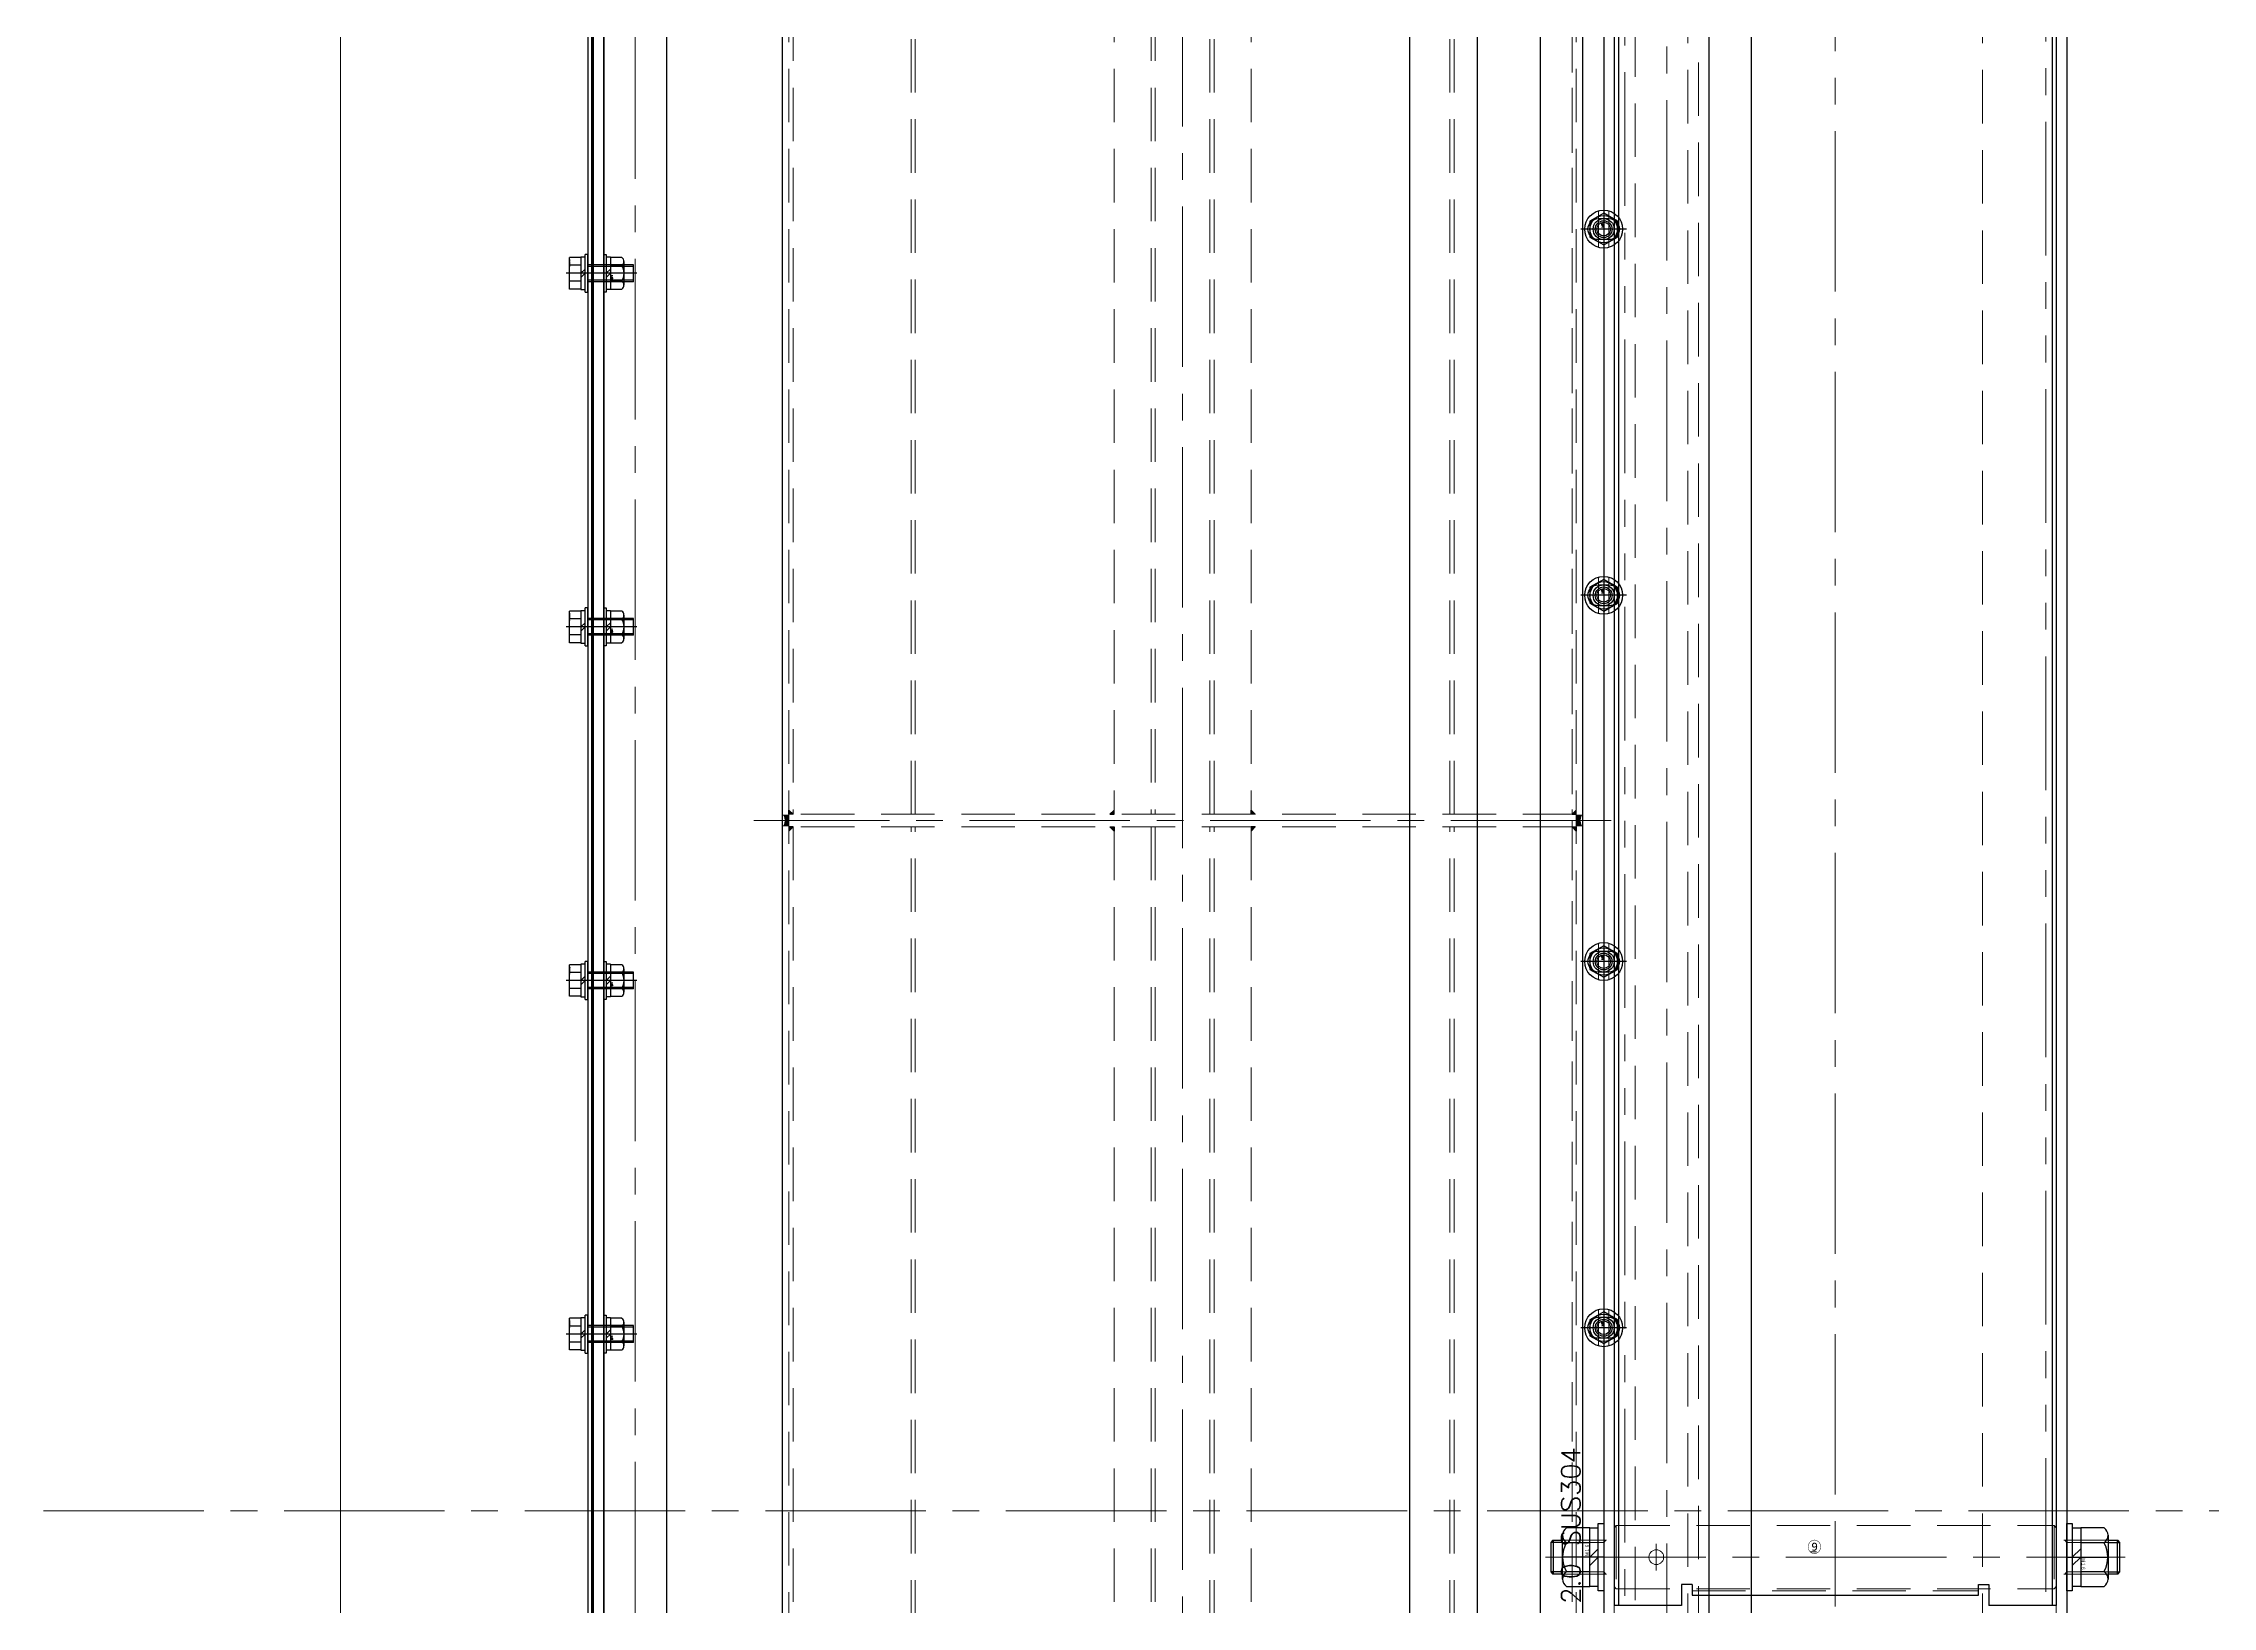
# Model space of a CAD drawing. Header units: millimetres. Extents: x -8731 to 85711, y -14522 to 31379.
# Drawn here: x 28187 to 29218, y 20847 to 21590 of the extents above; entities that cross this region are included whole.
import ezdxf

# ---------------------------------------------------------------- set-up
doc = ezdxf.new("R2010")
doc.units = ezdxf.units.MM
doc.header["$LTSCALE"] = 4
for name, pattern in [('CENTER2', [28.575, 19.05, -3.175, 3.175, -3.175]), ('HIDDEN', [9.525, 6.35, -3.175]), ('PHANTOM2', [31.75, 15.875, -3.175, 3.175, -3.175, 3.175, -3.175])]:
    doc.linetypes.add(name, pattern=pattern)
for name, color, linetype, lineweight in [('04_HIDDEN', 2, 'HIDDEN', 13), ('05_CENTER', 4, 'CENTER2', 13), ('06_PHANTOM', 2, 'PHANTOM2', 13)]:
    doc.layers.add(name, color=color, linetype=linetype, lineweight=lineweight)
doc.layers.add('10_DRAFT', color=8, linetype='Continuous', lineweight=0, plot=False)
doc.styles.add('KANJI0', font='txt.shx', dxfattribs={"width": 0.9, "height": 30, "bigfont": 'bigfont'})
doc.styles.add('KSS_TXT', font='txt.shx', dxfattribs={"bigfont": 'extfont2.shx'})
doc.styles.add('KSS_TXT_L', font='txt.shx', dxfattribs={"height": 9, "bigfont": 'extfont2.shx'})

# ---------------------------------------------------------------- blocks, each defined once
blk = doc.blocks.new('A$C35A251B1_1_1_1')
at = {"color": 0}
blk.add_lwpolyline([(-945, 0.3), (-945, 0), (945, 0), (945, 0.3)], close=True, dxfattribs=at)
at = {"layer": '10_DRAFT'}
for p, q in [((-588, 0), (-588, 0.3)), ((-420, 0), (-420, 0.3)), ((-252, 0), (-252, 0.3)), ((-84, 0), (-84, 0.3))]:
    blk.add_line(p, q, dxfattribs=at)
blk = doc.blocks.new('A$C39886CB1_1_1_1')
at = {"color": 0}
for points in [[(-945, 0), (945, 0), (945, -5), (-945, -5)], [(-1073, -5), (1073, -5), (1075, -7), (1075, -33), (1073, -35), (-1073, -35), (-1075, -33), (-1075, -7)]]:
    blk.add_lwpolyline(points, close=True, dxfattribs=at)
at = {"layer": '05_CENTER'}
for p, q in [((-588, -9.2), (-588, 3.9)), ((-420, -9.2), (-420, 3.9)), ((-252, -9.2), (-252, 3.9)), ((-84, -9.2), (-84, 3.9)), ((1081.6, -20), (-1081, -20))]:
    blk.add_line(p, q, dxfattribs=at)
at = {"layer": '10_DRAFT'}
blk.add_line((0, -35), (0, 0), dxfattribs=at)
blk = doc.blocks.new('A$C1204623A_1_1_1')
at = {"color": 0}
blk.add_lwpolyline([(945, -2), (945, 0), (-945, 0), (-945, -2)], close=True, dxfattribs=at)
at = {"layer": '05_CENTER'}
for p, q in [((-588, 2.6), (-588, -4.7)), ((-420, 2.6), (-420, -4.7)), ((-252, 2.6), (-252, -4.7)), ((-84, 2.6), (-84, -4.7))]:
    blk.add_line(p, q, dxfattribs=at)
blk = doc.blocks.new('A$C46CB4146_1_1_1')
at = {"color": 0}
for p, q in [((-9, 1.2), (9, 1.2)), ((-9, 1.2), (-9, 0)), ((-7.7, 3.2), (-7.7, 1.2)), ((7.7, 3.2), (-7.7, 3.2)), ((-7.5, 8.7), (7.5, 8.7)), ((-7.5, 3.2), (-7.5, 8.7)), ((-3.8, 3.2), (-3.8, 8.7)), ((0, 1.2), (-2, 3.2)), ((0, 3.2), (2, 1.2)), ((3.8, 3.2), (3.8, 8.7)), ((7.5, 3.2), (7.5, 8.7)), ((7.7, 1.2), (7.7, 3.2)), ((9, 0), (9, 1.2)), ((-9, 0), (9, 0))]:
    blk.add_line(p, q, dxfattribs=at)
at = {"color": 0, "linetype": 'CENTER2'}
blk.add_line((0, -23.3), (0, 10.2), dxfattribs=at)
at = {"color": 0, "linetype": 'HIDDEN'}
for p, q in [((-4, -21.8), (-4, 0)), ((-3.3, -21.8), (-3.3, 0)), ((3.3, -21.8), (3.3, 0)), ((4, -21.8), (4, 0)), ((-4, -21.8), (4, -21.8))]:
    blk.add_line(p, q, dxfattribs=at)
at = {"layer": '10_DRAFT', "style": 'KSS_TXT_L'}
blk.add_text('BT-M8x25L,SW,PW', height=0.3, dxfattribs=at).set_placement((3, 8.4))
blk = doc.blocks.new('M8Nza_1_1_1')
at = {"color": 0}
for p, q in [((-7.7, 3.2), (7.7, 3.2)), ((-7.7, 3.2), (-7.7, 1.2)), ((-7.5, 8.7), (-7.5, 3.2)), ((5.6, 9.7), (-5.6, 9.7)), ((-3.8, 3.2), (-3.8, 8.7)), ((0, 1.2), (-2, 3.2)), ((0, 3.2), (2, 1.2)), ((3.7, 8.7), (3.7, 3.2)), ((7.5, 3.2), (7.5, 8.7)), ((7.7, 3.2), (7.7, 1.2))]:
    blk.add_line(p, q, dxfattribs=at)
at = {"color": 0, "linetype": 'CENTER2'}
blk.add_line((0, 9.7), (0, 0), dxfattribs=at)
at = {"color": 0}
blk.add_lwpolyline([(-9, 1.2), (9, 1.2), (9, 0), (-9, 0)], close=True, dxfattribs=at)
for centre, radius, start, end in [((-5.6, 7.4), 2.25, 33.626, 146.374), ((0, 2.2), 7.5, 60, 120), ((5.6, 7.4), 2.25, 33.626, 146.374)]:
    blk.add_arc(centre, radius, start, end, dxfattribs=at)
at = {"layer": '10_DRAFT', "style": 'KSS_TXT'}
blk.add_text('M8', height=1, dxfattribs=at).set_placement((0.9, 3.3))
blk = doc.blocks.new('A$C60FD5FF4_1')
at = {"xscale": -1, "rotation": 180}
for name, p in [('A$C39886CB1_1_1_1', (-1008, -20)), ('A$C35A251B1_1_1_1', (-1008, -20)), ('A$C35A251B1_1_1_1', (-1008, -20.3))]:
    blk.add_blockref(name, p, dxfattribs=at)
at = {"rotation": 180}
for p in [(-1596, -22.6), (-1428, -22.6), (-1260, -22.6), (-1092, -22.6)]:
    blk.add_blockref('A$C46CB4146_1_1_1', p, dxfattribs=at)
for name, p in [('M8Nza_1_1_1', (-1596, -15)), ('M8Nza_1_1_1', (-1428, -15)), ('M8Nza_1_1_1', (-1260, -15)), ('M8Nza_1_1_1', (-1092, -15)), ('A$C1204623A_1_1_1', (-1008, -20.6))]:
    blk.add_blockref(name, p)
blk = doc.blocks.new('A$C3AA34862_1_1_1')
at = {"layer": '05_CENTER'}
blk.add_line((-141.1, 0), (2637.2, 0), dxfattribs=at)
at = {"layer": '10_DRAFT'}
blk.add_line((0, 1000), (0, -1000), dxfattribs=at)
blk = doc.blocks.new('A$C67F20274_1_1_1')
h = blk.add_hatch(color=3)
h.dxf.hatch_style = 1
h.paths.add_polyline_path([(0, -2), (0, 0), (-2, 0)])
at = {"color": 3}
blk.add_lwpolyline([(0, 0), (-2, 0), (-2, 0), (0, -2)], close=True, dxfattribs=at)
blk = doc.blocks.new('A$C715E4393_1_1_1')
h = blk.add_hatch(color=3)
h.dxf.hatch_style = 1
h.paths.add_polyline_path([(-330.5, 187), (-330.5, 189.2, 0.11176), (-328, 188.6), (-328, 187)])
h.paths.add_polyline_path([(-328, 187), (-328, 188.6, 0.111762), (-325.5, 189.2), (-325.5, 187)])
h = blk.add_hatch(color=3)
h.dxf.hatch_style = 1
h.paths.add_polyline_path([(-325.5, -187), (-325.5, -189.2, 0.11176), (-328, -188.6), (-328, -187)])
h.paths.add_polyline_path([(-328, -187), (-328, -188.6, 0.111762), (-330.5, -189.2), (-330.5, -187)])
at = {"color": 0}
blk.add_lwpolyline([(-990, 190), (990, 190), (990, -190), (-990, -190)], close=True, dxfattribs=at)
at = {"color": 3}
for centre, start, end in [((-328, 194.5), 244.4921, 295.5079), ((-328, -194.5), 64.4921, 115.5079)]:
    blk.add_arc(centre, 5.81, start, end, dxfattribs=at)
at = {"layer": '04_HIDDEN'}
for p, q in [((-990, 187), (990, 187)), ((-331, 187), (-331, -187)), ((-330.5, 190), (-330.5, 187)), ((-325.5, 190), (-325.5, 187)), ((-325, 187), (-325, -187)), ((-981, 185), (-331, 185)), ((-325, 185), (325, 185)), ((-331, 129), (-981, 129)), ((-331, 127), (-981, 127)), ((325, 129), (-325, 129)), ((325, 127), (-325, 127)), ((-990, 32.5), (-331, 32.5)), ((-325, 32.5), (990, 32.5)), ((-331, 15), (-981, 15)), ((-331, 13), (-981, 13)), ((325, 15), (-325, 15)), ((325, 13), (-325, 13)), ((-981, -13), (-331, -13)), ((-981, -15), (-331, -15)), ((-325, -13), (325, -13)), ((-325, -15), (325, -15)), ((-990, -32.5), (-331, -32.5)), ((-325, -32.5), (990, -32.5)), ((-331, -127), (-981, -127)), ((-331, -129), (-981, -129)), ((325, -127), (-325, -127)), ((325, -129), (-325, -129)), ((-981, -185), (-331, -185)), ((-325, -185), (325, -185)), ((-990, -187), (990, -187)), ((-330.5, -190), (-330.5, -187)), ((-325.5, -190), (-325.5, -187))]:
    blk.add_line(p, q, dxfattribs=at)
at = {"layer": '05_CENTER'}
for p, q in [((-328, 203.6), (-328, -203.6)), ((-1419.8, 0), (1090.8, 0))]:
    blk.add_line(p, q, dxfattribs=at)
for p in [(-331, 187), (-331, -32.5)]:
    blk.add_blockref('A$C67F20274_1_1_1', p)
at = {"xscale": -1}
for p in [(-325, 187), (-325, -32.5)]:
    blk.add_blockref('A$C67F20274_1_1_1', p, dxfattribs=at)
at = {"xscale": -1, "rotation": 180}
for p in [(-331, 32.5), (-331, -187)]:
    blk.add_blockref('A$C67F20274_1_1_1', p, dxfattribs=at)
at = {"rotation": 180}
for p in [(-325, 32.5), (-325, -187)]:
    blk.add_blockref('A$C67F20274_1_1_1', p, dxfattribs=at)
blk = doc.blocks.new('A$C3A520BF7_1_1')
at = {"xscale": -1}
blk.add_blockref('A$C715E4393_1_1_1', (0, 0), dxfattribs=at)
blk = doc.blocks.new('A$C48213744_1_1_1')
at = {"color": 0}
blk.add_lwpolyline([(-992, 60), (992, 60, -0.414214), (995, 57), (995, -17, -0.414214), (992, -20), (-992, -20, -0.414214), (-995, -17), (-995, 57, -0.414214)], format="xyb", close=True, dxfattribs=at)
for centre in [(87, 30), (261, 30), (435, 30), (609, 30)]:
    blk.add_circle(centre, 5, dxfattribs=at)
at = {"layer": '05_CENTER'}
for p, q in [((87, 21.4), (87, 38.6)), ((261, 21.4), (261, 38.6)), ((435, 21.4), (435, 38.6)), ((609, 21.4), (609, 38.6)), ((78.4, 30), (95.6, 30)), ((252.4, 30), (269.6, 30)), ((426.4, 30), (443.6, 30)), ((600.4, 30), (617.6, 30))]:
    blk.add_line(p, q, dxfattribs=at)
at = {"layer": '10_DRAFT', "style": 'KSS_TXT'}
blk.add_text('2.0 SUS304', height=9, dxfattribs=at).set_placement((-44.1, 41.1))
blk = doc.blocks.new('A$C18510924_1_1_1')
at = {"color": 0}
for centre in [(87, 30), (261, 30), (435, 30), (609, 30)]:
    blk.add_circle(centre, 5, dxfattribs=at)
at = {"layer": '04_HIDDEN'}
blk.add_lwpolyline([(993, -15), (-993, -15), (-995, -13), (-995, 43), (-993, 45), (993, 45), (995, 43), (995, -13)], close=True, dxfattribs=at)
blk.add_lwpolyline([(-995, 15), (995, 15)], dxfattribs=at)
at = {"layer": '05_CENTER'}
for p, q in [((87, 21.4), (87, 38.6)), ((261, 21.4), (261, 38.6)), ((435, 21.4), (435, 38.6)), ((609, 21.4), (609, 38.6)), ((78.4, 30), (95.6, 30)), ((252.4, 30), (269.6, 30)), ((426.4, 30), (443.6, 30)), ((600.4, 30), (617.6, 30)), ((1127.5, 0), (-1127.5, 0))]:
    blk.add_line(p, q, dxfattribs=at)
blk = doc.blocks.new('A$C03352C63_1_1_1')
at = {"color": 0}
for points in [[(-995, 138.6), (-995, 159, -0.414214), (-992, 162), (992, 162, -0.414214), (995, 159), (995, 138.6)], [(995, 133.6), (995, 3, -0.414214), (992, 0), (-992, 0, -0.414214), (-995, 3), (-995, 133.6)]]:
    blk.add_lwpolyline(points, format="xyb", dxfattribs=at)
for points in [[(92, 72.5), (92, 67.5, -1), (82, 67.5), (82, 72.5, -1)], [(266, 72.5), (266, 67.5, -1), (256, 67.5), (256, 72.5, -1)], [(440, 72.5), (440, 67.5, -1), (430, 67.5), (430, 72.5, -1)], [(614, 72.5), (614, 67.5, -1), (604, 67.5), (604, 72.5, -1)]]:
    blk.add_lwpolyline(points, format="xyb", close=True, dxfattribs=at)
at = {"layer": '05_CENTER'}
for p, q in [((78.2, 72.5), (95.8, 72.5)), ((87, 59.1), (87, 80.9)), ((252.2, 72.5), (269.8, 72.5)), ((261, 59.1), (261, 80.9)), ((426.2, 72.5), (443.8, 72.5)), ((435, 59.1), (435, 80.9)), ((600.2, 72.5), (617.8, 72.5)), ((609, 59.1), (609, 80.9)), ((78.2, 70), (95.8, 70)), ((78.2, 67.5), (95.8, 67.5)), ((252.2, 70), (269.8, 70)), ((252.2, 67.5), (269.8, 67.5)), ((426.2, 70), (443.8, 70)), ((426.2, 67.5), (443.8, 67.5)), ((600.2, 70), (617.8, 70)), ((600.2, 67.5), (617.8, 67.5))]:
    blk.add_line(p, q, dxfattribs=at)
blk = doc.blocks.new('A$C5FB97435_1_1')
at = {"color": 0}
for points in [[(-992, 90), (992, 90, -0.414214), (995, 87), (995, -17, -0.414214), (992, -20), (-992, -20, -0.414214), (-995, -17), (-995, 87, -0.414214)], [(92, 32.5), (92, 27.5, -1), (82, 27.5), (82, 32.5, -1)], [(266, 32.5), (266, 27.5, -1), (256, 27.5), (256, 32.5, -1)], [(440, 32.5), (440, 27.5, -1), (430, 27.5), (430, 32.5, -1)], [(614, 32.5), (614, 27.5, -1), (604, 27.5), (604, 32.5, -1)]]:
    blk.add_lwpolyline(points, format="xyb", close=True, dxfattribs=at)
at = {"layer": '05_CENTER'}
for p, q in [((78.2, 32.5), (95.8, 32.5)), ((87, 19.1), (87, 40.9)), ((252.2, 32.5), (269.8, 32.5)), ((261, 19.1), (261, 40.9)), ((426.2, 32.5), (443.8, 32.5)), ((435, 19.1), (435, 40.9)), ((600.2, 32.5), (617.8, 32.5)), ((609, 19.1), (609, 40.9)), ((78.2, 30), (95.8, 30)), ((78.2, 27.5), (95.8, 27.5)), ((252.2, 30), (269.8, 30)), ((252.2, 27.5), (269.8, 27.5)), ((426.2, 30), (443.8, 30)), ((426.2, 27.5), (443.8, 27.5)), ((600.2, 30), (617.8, 30)), ((600.2, 27.5), (617.8, 27.5))]:
    blk.add_line(p, q, dxfattribs=at)
blk = doc.blocks.new('8b_1_1_1')
at = {"color": 0, "linetype": 'CENTER2'}
for p, q in [((0, -10.9), (0, 10.9)), ((10.9, 0), (-10.9, 0))]:
    blk.add_line(p, q, dxfattribs=at)
at = {"color": 0}
for p, q in [((-3.8, 6.5), (-7.5, 0)), ((-3.8, 6.5), (-7.5, 0)), ((-7.5, 0), (-3.8, -6.5)), ((-7.5, 0), (-3.8, -6.5)), ((3.8, 6.5), (-3.8, 6.5)), ((3.8, 6.5), (-3.8, 6.5)), ((7.5, 0), (3.8, 6.5)), ((7.5, 0), (3.8, 6.5)), ((3.8, -6.5), (7.5, 0)), ((3.8, -6.5), (7.5, 0)), ((-3.8, -6.5), (3.8, -6.5)), ((-3.8, -6.5), (3.8, -6.5))]:
    blk.add_line(p, q, dxfattribs=at)
for radius in [9, 6.5, 4, 3.25]:
    blk.add_circle((0, 0), radius, dxfattribs=at)
at = {"layer": '10_DRAFT', "style": 'KSS_TXT'}
blk.add_text('M8', height=1, dxfattribs=at).set_placement((0.8, 0.1))
blk = doc.blocks.new('A$C5C0A0571_1_1')
for name, p in [('A$C03352C63_1_1_1', (0, -40)), ('A$C5FB97435_1_1', (0, 0)), ('A$C48213744_1_1_1', (0, 0)), ('A$C18510924_1_1_1', (0, 0)), ('8b_1_1_1', (87, 30)), ('8b_1_1_1', (261, 30)), ('8b_1_1_1', (435, 30)), ('8b_1_1_1', (609, 30))]:
    blk.add_blockref(name, p)
blk = doc.blocks.new('A$C3B5C3961_1_1')
at = {"rotation": 180}
blk.add_blockref('A$C5C0A0571_1_1', (-1075, -190), dxfattribs=at)
blk = doc.blocks.new('A$C649B1A8B_1_1')
at = {"color": 0}
blk.add_lwpolyline([(-245, 0), (2325, 0), (2325, 38), (2323, 40), (-243, 40), (-245, 38)], close=True, dxfattribs=at)
at = {"layer": '04_HIDDEN'}
blk.add_line((-245, 5), (2325, 5), dxfattribs=at)
at = {"layer": '05_CENTER'}
blk.add_line((1083, -7.5), (1083, 12.6), dxfattribs=at)
blk = doc.blocks.new('A$C5AD023EE_1_1')
at = {"color": 0}
for p, q in [((-3, 105), (-1260, 105)), ((-1260, 105), (-1260, 73)), ((-3, 68), (-3, 105)), ((-3, 103), (-1260, 103)), ((-1250, 73), (-1260, 73)), ((-1250, 68), (-1250, 73)), ((-1255, -68), (-1255, 68)), ((-1255, 68), (-1250, 68)), ((2, 68), (-3, 68)), ((2, -68), (2, 68)), ((-1250, -68), (-1255, -68)), ((-1250, -68), (-1250, -73)), ((-3, -68), (-3, -105)), ((-3, -68), (2, -68)), ((-1260, -73), (-1260, -105)), ((-1250, -73), (-1260, -73)), ((-3, -103), (-1260, -103)), ((-3, -105), (-1260, -105))]:
    blk.add_line(p, q, dxfattribs=at)
at = {"layer": '04_HIDDEN'}
for p, q in [((-1253, -68), (-1253, 68)), ((0, -68), (0, 68))]:
    blk.add_line(p, q, dxfattribs=at)
at = {"layer": '05_CENTER'}
blk.add_line((12, 0), (-1260.5, 0), dxfattribs=at)
blk = doc.blocks.new('A$C59254CCD_1_1')
at = {"color": 0}
for p, q in [((1, 15), (0, 14)), ((0, 14), (0, -14)), ((1, 15), (209, 15)), ((1, 15), (1, -15)), ((209, 15), (209, -15)), ((209, 15), (210, 14)), ((210, 14), (210, -14)), ((-30, 7), (-29, 8)), ((-30, 7), (-5, 7)), ((-30, 7), (-30, -7)), ((-29, 8), (0, 8)), ((-29, -8), (-29, 8)), ((-5, 8), (-5, -8)), ((-5, 7), (-4, 8)), ((239, 8), (210, 8)), ((215, 7), (214, 8)), ((215, 8), (215, -8)), ((240, 7), (215, 7)), ((239, -8), (239, 8)), ((240, 7), (239, 8)), ((240, 7), (240, -7)), ((-30, -7), (-5, -7)), ((-30, -7), (-29, -8)), ((-29, -8), (0, -8)), ((-5, -7), (-4, -8)), ((239, -8), (210, -8)), ((215, -7), (214, -8)), ((240, -7), (215, -7)), ((240, -7), (239, -8)), ((0, -14), (1, -15)), ((1, -15), (209, -15)), ((209, -15), (210, -14))]:
    blk.add_line(p, q, dxfattribs=at)
blk.add_circle((20, 0), 3.5, dxfattribs=at)
at = {"layer": '05_CENTER'}
for p, q in [((20, 6.4), (20, -6.4)), ((-32.7, 0), (242.7, 0))]:
    blk.add_line(p, q, dxfattribs=at)
at = {"layer": '10_DRAFT'}
for p, q in [((105, 15), (105, -15)), ((93.1, 2.5), (96.1, 2.5))]:
    blk.add_line(p, q, dxfattribs=at)
at = {"layer": '10_DRAFT', "style": 'KSS_TXT'}
blk.add_text('⑨', height=6, dxfattribs=at).set_placement((91.8, 1.6))
blk = doc.blocks.new('M16Nza_1_1_1')
at = {"color": 0}
for p, q in [((-13.9, 17.7), (-13.9, 6.6)), ((-10.4, 19.6), (10.4, 19.6)), ((-6.9, 6.6), (-6.9, 17.7)), ((6.9, 17.7), (6.9, 6.6)), ((13.9, 6.6), (13.9, 17.7)), ((-14, 2.6), (-14, 6.6)), ((-14, 6.6), (14, 6.6)), ((-4, 6.6), (0, 2.6)), ((0, 6.6), (4, 2.6)), ((14, 6.6), (14, 2.6))]:
    blk.add_line(p, q, dxfattribs=at)
at = {"color": 0, "linetype": 'CENTER2'}
blk.add_line((0, 0), (0, 19.6), dxfattribs=at)
at = {"color": 0}
blk.add_lwpolyline([(-16, 2.6), (16, 2.6), (16, 0), (-16, 0)], close=True, dxfattribs=at)
for centre, radius, start, end in [((-10.4, 15.4), 4.16, 33.626, 146.374), ((0, 5.7), 13.8, 60, 120), ((10.4, 15.4), 4.16, 33.626, 146.374)]:
    blk.add_arc(centre, radius, start, end, dxfattribs=at)
at = {"layer": '10_DRAFT', "style": 'KANJI0', "width": 0.82}
blk.add_text('Ｍ１６', height=1.71, dxfattribs=at).set_placement((0.4, 6.8))
blk = doc.blocks.new('A$C191155EC_1_1')
at = {"layer": '06_PHANTOM', "color": 6}
blk.add_lwpolyline([(-2680, 100), (27, 100), (27, -100), (-2680, -100)], close=True, dxfattribs=at)
blk = doc.blocks.new('A$C24A17EC2_1_1')
for p, q in [((-1011, 24), (-1010, 25)), ((-1011, 19.6), (-1011, 24)), ((-995, 24), (-1011, 24)), ((-1010, 25), (-996, 25)), ((-1010, 19.6), (-1010, 25)), ((-996, 25), (-995, 24)), ((-996, 19.6), (-996, 25)), ((-995, 24), (-995, 19.6)), ((-2085, 0), (30, 0)), ((-2085, -220), (30, -220)), ((-1011, -244), (-1011, -239.6)), ((-1010, -245), (-1011, -244)), ((-1011, -244), (-995, -244)), ((-1010, -239.6), (-1010, -245)), ((-996, -245), (-1010, -245)), ((-996, -239.6), (-996, -245)), ((-995, -244), (-996, -245)), ((-995, -239.6), (-995, -244))]:
    blk.add_line(p, q)
for name, p in [('M16Nza_1_1_1', (-1003, 0)), ('A$C191155EC_1_1', (360, -110))]:
    blk.add_blockref(name, p)
at = {"xscale": -1}
blk.add_blockref('A$C5AD023EE_1_1', (-2240, -110), dxfattribs=at)
at = {"rotation": 180}
blk.add_blockref('M16Nza_1_1_1', (-1003, -220), dxfattribs=at)
at = {"layer": '04_HIDDEN'}
for name, p, rotation in [('A$C59254CCD_1_1', (-1003, -215), 90.00000000000001), ('A$C649B1A8B_1_1', (80, 0), 180)]:
    blk.add_blockref(name, p, dxfattribs=dict(at, rotation=rotation))
at = {"layer": '04_HIDDEN', "xscale": -1}
blk.add_blockref('A$C649B1A8B_1_1', (80, -220), dxfattribs=at)

msp = doc.modelspace()

# ---------------------------------------------------------------- linework, layer by layer
at = {"layer": '06_PHANTOM', "color": 6}
msp.add_lwpolyline([(28538.25246, 21842.71284), (30705.35246, 21842.71284), (30705.35246, 19942.71284), (28538.25246, 19942.71284)], close=True, dxfattribs=at)

# ---------------------------------------------------------------- block references
at = {"xscale": -1, "rotation": 270}
msp.add_blockref('A$C3A520BF7_1_1', (28728.25246, 20892.71284), dxfattribs=at)
at = {"rotation": 270}
for name, p in [('A$C24A17EC2_1_1', (29148.25241, 19867.71282)), ('A$C3B5C3961_1_1', (29148.25247, 19817.71284)), ('A$C60FD5FF4_1', (28468.25246, 19884.71284))]:
    msp.add_blockref(name, p, dxfattribs=at)
msp.add_blockref('A$C3AA34862_1_1_1', (28328.25246, 20892.71284))

doc.saveas('drawing.dxf')
